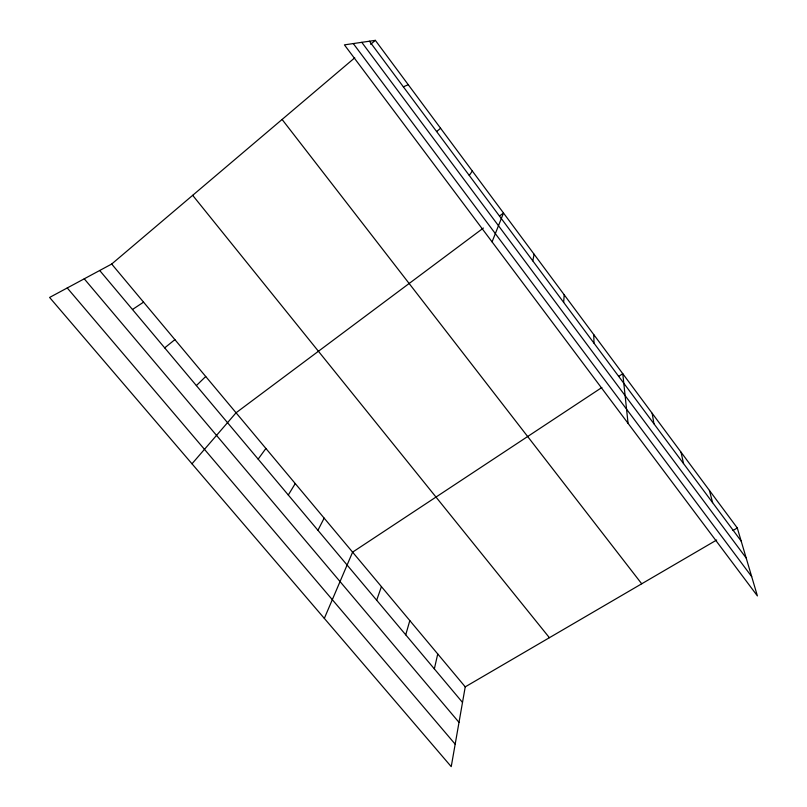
<?xml version="1.0" encoding="UTF-8"?>
<svg xmlns="http://www.w3.org/2000/svg" width="807" height="807" viewBox="0 0 807 807"><rect width="100%" height="100%" fill="white"/><g stroke="black" fill="none" stroke-linecap="round" stroke-linejoin="round"><path stroke-width="1.21" d="M563.659 302.393L564.194 294.777M716.677 540.014L465.236 686.858L451.234 766.65L49.6 297.45L111.689 264.04L354.747 57.822M532.771 260.853L534.123 254.255M434.348 668.902L437.737 653.973M405.739 634.837L409.815 620.573M376.667 600.216L381.429 586.639M492.068 241.878L503.507 213.018L499.483 216.024M324.323 618.394L352.598 552.149L601.861 387.511M317.928 530.3L324.152 518.134M288.291 495.004L295.251 483.575M469.271 175.452L472.337 171.023M258.149 459.133L265.896 448.46M191.995 463.793L236.058 412.781L483.393 228.038M196.373 385.575L205.724 376.506M370.655 44.324L375.336 40.35L737.295 527.97L757.4 595.919L344.418 44.869L375.336 40.35M436.617 131.551L440.592 128.263M164.689 347.867L174.897 339.636M132.479 309.505L143.555 302.151M618.596 376.455L622.772 373.691L628.068 423.342M732.958 530.512L737.295 527.97M403.349 86.813L408.271 84.715M67.243 287.958L455.178 744.175M84.241 278.808L459.001 722.366M99.705 270.496L462.502 702.413M111.689 264.04L465.236 686.858M192.681 195.324L549.396 637.701M282.097 119.456L641.716 583.794M361.778 42.327L746.182 558.02M353.295 43.568L751.69 576.622M369.435 41.207L741.179 541.093M709.414 490.414L712.621 502.69M681.037 452.192L683.539 463.591M652.167 413.285L653.942 423.786M593.74 334.582L594.002 343.177"/></g></svg>
